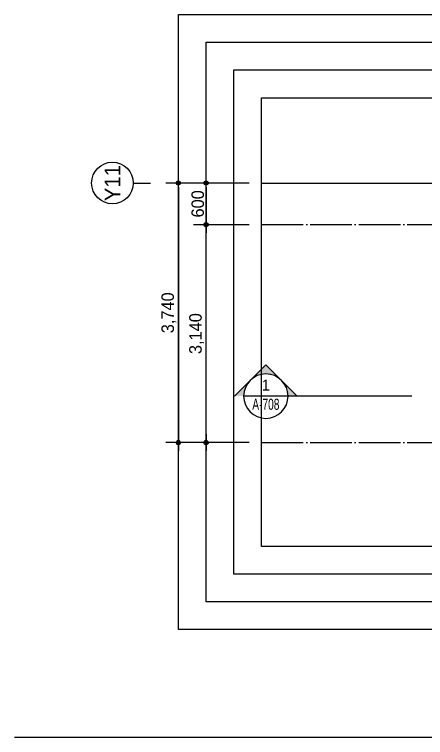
# Model space of a CAD drawing. Header units: millimetres. Extents: x 252711992 to 505989238, y 504776675 to 1009617600.
# Drawn here: x 252963992 to 252969917, y 504818337 to 504828757 of the extents above; entities that cross this region are included whole.
import ezdxf
from ezdxf.enums import TextEntityAlignment as Align
from ezdxf.xclip import XClip

# ---------------------------------------------------------------- set-up
doc = ezdxf.new("R2010")
doc.units = ezdxf.units.MM
doc.header["$XCLIPFRAME"] = 0
doc.linetypes.add('CEN', pattern=[35, 30, -2, 1, -2])
for name, color, linetype in [('$ZCDB_AUDIT_GENERATED_600D18', 7, 'Continuous'), ('4A.TEC CEN', 1, 'CEN'), ('4A.TEC TEXT 2', 3, 'Continuous'), ('4A.TEC 심볼', 7, 'Continuous'), ('SYM', 1, 'Continuous'), ('TEXT', 7, 'Continuous')]:
    doc.layers.add(name, color=color, linetype=linetype)
doc.layers.add('DEFPOINT', color=135, linetype='Continuous', plot=False)
doc.styles.add('GHS', font='malgun.ttf')
doc.styles.add('나눔고딕', font='')
doc.styles.add('돋움', font='')
doc.styles.add('울릉도L', font='')
doc.styles.get('나눔고딕').set_extended_font_data('Dotum')
doc.styles.get('돋움').set_extended_font_data('Dotum')
doc.styles.get('울릉도L').set_extended_font_data('Dotum')
doc.dimstyles.new('DIM_600(외부치수)', dxfattribs={"dimscale": 400, "dimtxt": 3.3, "dimasz": 1, "dimexe": 2, "dimexo": 2, "dimgap": 1, "dimtad": 1, "dimdec": 0, "dimdsep": 46, "dimlunit": 6, "dimtxsty": '나눔고딕', "dimblk1": 'DIMDOT', "dimblk2": 'DIMDOT', "dimsah": 1, "dimcen": 2.5, "dimdle": 1.5, "dimclrd": 8, "dimclre": 8, "dimclrt": 3, "dimadec": 0, "dimazin": 0, "dimtfac": 1, "dimtdec": 0, "dimtix": 1, "dimtmove": 2, "dimatfit": 3, "dimldrblk": 'DIMDOT', "dimfxl": 1, "dimtvp": 1, "dimtolj": 1, "dimtzin": 0, "dimarcsym": 0})

# ---------------------------------------------------------------- blocks, each defined once
blk = doc.blocks.new('ccs122')
at = {"layer": '4A.TEC 심볼'}
blk.add_line((0, 8), (0, 3), dxfattribs=at)
blk.add_circle((0, 14), 6, dxfattribs=at)
at = {"layer": '4A.TEC TEXT 2', "color": 3, "style": 'GHS'}
blk.add_attdef('NO', text='', height=4.5, dxfattribs=at).set_placement((-0.01, 14.02), align=Align.MIDDLE_CENTER)
blk = doc.blocks.new('DIMDOT')
at = {"color": 0}
blk.add_line((-2, 0), (2, 0), dxfattribs=at)
for radius in [0.5, 0.25]:
    blk.add_circle((0, 0), radius, dxfattribs=at)
blk = doc.blocks.new('*D209')
at = {"layer": '$ZCDB_AUDIT_GENERATED_600D18', "color": 8, "lineweight": -2, "transparency": 16777216}
for p, q in [((252967374, 504826328), (252966174, 504826328)), ((252966354, 504826268), (252966354, 504822648)), ((252967374, 504822588), (252966174, 504822588))]:
    blk.add_line(p, q, dxfattribs=at)
at = {"layer": 'Defpoints', "color": 0, "transparency": 16777216}
for p in [(252967554, 504826328, 0), (252966354, 504822588), (252967554, 504822588, 0)]:
    blk.add_point(p, dxfattribs=at)
at = {"layer": '$ZCDB_AUDIT_GENERATED_600D18', "color": 8, "lineweight": -2, "transparency": 16777216, "xscale": 60, "yscale": 60, "zscale": 60}
for p, rotation in [((252966354, 504826328), 90), ((252966354, 504822588), 270)]:
    blk.add_blockref('DIMDOT', p, dxfattribs=dict(at, rotation=rotation))
at = {"layer": '$ZCDB_AUDIT_GENERATED_600D18', "color": 3, "transparency": 16777216, "insert": (252966217, 504824458), "char_height": 180, "attachment_point": 5, "rotation": 90, "style": '나눔고딕'}
blk.add_mtext('\\A1;3,740', dxfattribs=at)
blk = doc.blocks.new('*D210')
at = {"layer": '$ZCDB_AUDIT_GENERATED_600D18', "color": 8, "lineweight": -2, "transparency": 16777216}
for p, q in [((252967374, 504826328), (252966574, 504826328)), ((252966754, 504826268), (252966754, 504825788)), ((252967374, 504825728), (252966574, 504825728))]:
    blk.add_line(p, q, dxfattribs=at)
at = {"layer": 'Defpoints', "color": 0, "transparency": 16777216}
for p in [(252967554, 504826328, 0), (252966754, 504825728), (252967554, 504825728, 0)]:
    blk.add_point(p, dxfattribs=at)
at = {"layer": '$ZCDB_AUDIT_GENERATED_600D18', "color": 8, "lineweight": -2, "transparency": 16777216, "xscale": 60, "yscale": 60, "zscale": 60}
for p, rotation in [((252966754, 504826328), 90), ((252966754, 504825728), 270)]:
    blk.add_blockref('DIMDOT', p, dxfattribs=dict(at, rotation=rotation))
at = {"layer": '$ZCDB_AUDIT_GENERATED_600D18', "color": 3, "transparency": 16777216, "insert": (252966634, 504826028), "char_height": 180, "attachment_point": 5, "rotation": 90, "style": '나눔고딕'}
blk.add_mtext('\\A1;600', dxfattribs=at)
blk = doc.blocks.new('*D211')
at = {"layer": '$ZCDB_AUDIT_GENERATED_600D18', "color": 8, "lineweight": -2, "transparency": 16777216}
for p, q in [((252967374, 504825728), (252966574, 504825728)), ((252966754, 504822648), (252966754, 504825668)), ((252967374, 504822588), (252966574, 504822588))]:
    blk.add_line(p, q, dxfattribs=at)
at = {"layer": 'Defpoints', "color": 0, "transparency": 16777216}
for p in [(252966754, 504825728), (252967554, 504825728, 0), (252967554, 504822588, 0)]:
    blk.add_point(p, dxfattribs=at)
at = {"layer": '$ZCDB_AUDIT_GENERATED_600D18', "color": 8, "lineweight": -2, "transparency": 16777216, "xscale": 60, "yscale": 60, "zscale": 60}
for p, rotation in [((252966754, 504825728), 90), ((252966754, 504822588), 270)]:
    blk.add_blockref('DIMDOT', p, dxfattribs=dict(at, rotation=rotation))
at = {"layer": '$ZCDB_AUDIT_GENERATED_600D18', "color": 3, "transparency": 16777216, "insert": (252966617, 504824158), "char_height": 180, "attachment_point": 5, "rotation": 90, "style": '나눔고딕'}
blk.add_mtext('\\A1;3,140', dxfattribs=at)
blk = doc.blocks.new('dwgFD3B')
at = {"layer": '4A.TEC CEN', "color": 250, "ltscale": 500}
blk.add_line((49194.51, -103936.83, -3333.33), (358000, -103936.83, -3333.33), dxfattribs=at)
blk = doc.blocks.new('단면기호1')
at = {"layer": 'SYM'}
h = blk.add_hatch(color=256, dxfattribs=at)
h.paths.add_polyline_path([(4.24, 4.24, -0.198912), (6, 0), (8.49, 0)])
h.paths.add_polyline_path([(0, 8.49), (-4.24, 4.24, -0.414214), (4.24, 4.24)])
h.paths.add_polyline_path([(-4.24, 4.24), (-8.49, 0), (-6, 0, -0.198912)])
for p in [(-8.49, 0), (8.49, 0)]:
    blk.add_line(p, (0, 8.49), dxfattribs=at)
blk.add_circle((0, 0), 6, dxfattribs=at)

msp = doc.modelspace()

# ---------------------------------------------------------------- linework, layer by layer
at = {"layer": '4A.TEC CEN', "ltscale": 20}
for p, q in [((252967554.04, 504825728.18), (252979329.04, 504825728.18)), ((252967554.04, 504822588.18), (252979329.04, 504822588.18))]:
    msp.add_line(p, q, dxfattribs=at)
at = {"layer": 'DEFPOINT'}
msp.add_line((253000191.54, 504818337.29, 3333.33), (252963991.54, 504818337.29, 3333.33), dxfattribs=at)
at = {"layer": 'DEFPOINT', "elevation": 3333.33}
for points in [[(252966354.04, 504828757.16), (252980529.04, 504828757.16), (252980529.04, 504819892.16), (252966354.04, 504819892.16)], [(252966754.04, 504828357.16), (252980129.04, 504828357.16), (252980129.04, 504820292.16), (252966754.04, 504820292.16)], [(252967154.04, 504827957.16), (252979729.04, 504827957.16), (252979729.04, 504820692.16), (252967154.04, 504820692.16)], [(252967554.04, 504827557.16), (252979329.04, 504827557.16), (252979329.04, 504821092.16), (252967554.04, 504821092.16)]]:
    msp.add_lwpolyline(points, close=True, dxfattribs=at)
at = {"layer": 'SYM'}
msp.add_line((252969718.03, 504823257.12, 4999.55), (252967935.6, 504823257.12, 4999.55), dxfattribs=at)
at = {"layer": 'SYM', "elevation": 4999.55}
msp.add_lwpolyline([(252967935.6, 504823257.12), (252967295.15, 504823257.12)], dxfattribs=at)

# ---------------------------------------------------------------- block references
ref = msp.add_blockref('dwgFD3B', (252728421.61, 504930265.01, -1666.22))
XClip(ref).set_block_clipping_path([(239132.4286797941, -109172.850899756), (250907.4286811948, -102707.850900948)])
at = {"layer": '4A.TEC 심볼'}
ref = msp.add_blockref('ccs122', (252966104.04, 504826328.18, -4999.55), dxfattribs=dict(at, xscale=49.99999977496833, yscale=49.99999977496833, zscale=49.99999977496833, rotation=90))
ref.add_attrib('NO', 'Y11', dxfattribs={"layer": '0', "color": 3, "height": 225, "rotation": 90, "style": '울릉도L'}).set_placement((252965403.15, 504826327.87, -4999.55), align=Align.MIDDLE_CENTER)
at = {"layer": 'SYM', "xscale": -53.37150118498497, "yscale": 53.37150118498497, "zscale": 53.37150118498497, "rotation": 359.9999999999999}
msp.add_blockref('단면기호1', (252967615.37, 504823257.12, 4999.55), dxfattribs=at)

# ---------------------------------------------------------------- texts
at = {"layer": 'TEXT', "style": '돋움'}
msp.add_text('1', height=160.11, dxfattribs=at).set_placement((252967615.37, 504823335.9, 4999.55), align=Align.CENTER)
at = {"layer": 'TEXT', "style": '돋움', "width": 0.7}
msp.add_text('A-708', height=160.115, dxfattribs=at).set_placement((252967615.37, 504823060.21, 4999.55), align=Align.CENTER)

# ---------------------------------------------------------------- dimensions: what is measured, and where the dimension line sits
at = {"layer": '$ZCDB_AUDIT_GENERATED_600D18'}
for base, p1, p2, angle, picture, middle in [((252966354.04, 504822588.18, -4999.55), (252967554.04, 504826328.18, -4999.55), (252967554.04, 504822588.18, -4999.55), 270, '*D209', (252966216.58, 504824458.18, -4999.55)), ((252966754.04, 504825728.18, -4999.55), (252967554.04, 504826328.18, -4999.55), (252967554.04, 504825728.18, -4999.55), 270, '*D210', (252966633.92, 504826028.18, -4999.55)), ((252966754.04, 504825728.18, -4999.55), (252967554.04, 504822588.18, -4999.55), (252967554.04, 504825728.18, -4999.55), 90, '*D211', (252966616.58, 504824158.18, -4999.55))]:
    dim = msp.add_linear_dim(base=base, p1=p1, p2=p2, angle=angle, dimstyle='DIM_600(외부치수)', override={"dimscale": 300, "dimtxt": 0.6, "dimasz": 0.2, "dimexe": 0.6, "dimexo": 0.6, "dimgap": 0.1, "dimdec": 1, "dimblk1": 'DIMDOT', "dimblk2": 'DIMDOT', "dimdle": 0.5}, dxfattribs=at)
    dim.commit()
    dim.dimension.update_dxf_attribs({"geometry": picture, "text_midpoint": middle})

doc.saveas('drawing.dxf')
